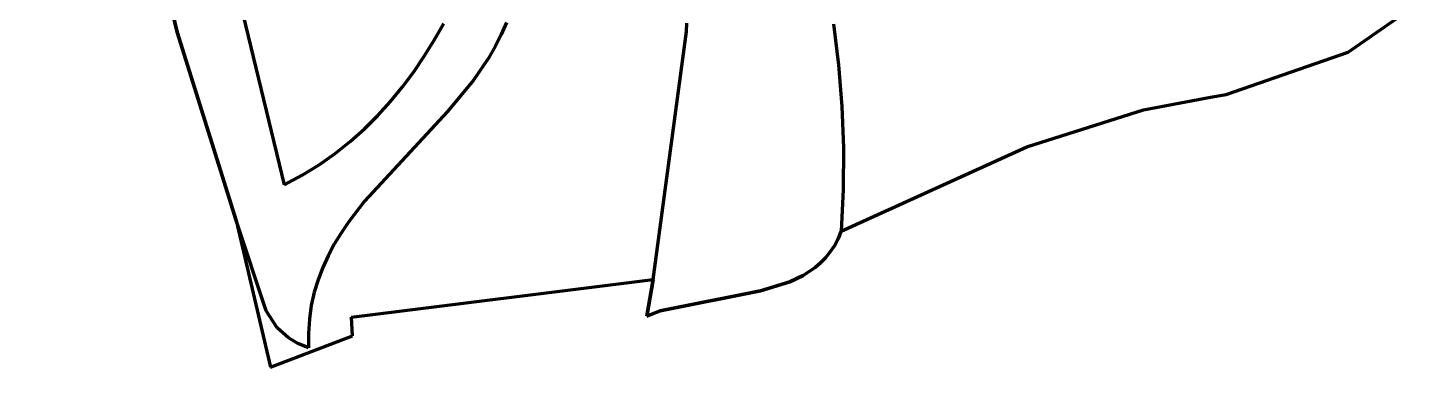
# Model space of a CAD drawing. Header units: millimetres. Extents: x 0 to 6.7, y 0 to 10.
# Drawn here: x 1.95 to 2.681, y 1.255 to 1.433 of the extents above; entities that cross this region are included whole.
import ezdxf

# ---------------------------------------------------------------- set-up
doc = ezdxf.new("R2010")
doc.units = ezdxf.units.MM
doc.layers.add('color#000000ff', color=7, linetype='CONTINUOUS', lineweight=100)
doc.layers.add('color#ffffffff', color=7, linetype='CONTINUOUS', lineweight=100)

msp = doc.modelspace()

# ---------------------------------------------------------------- linework, layer by layer
at = {"layer": 'color#000000ff'}
for p, q in [((2.02818, 1.43127), (1.9497, 1.74804)), ((2.02431, 1.5987), (2.08426, 1.35097)), ((2.16315, 1.42704), (2.16811, 1.43574)), ((2.20109, 1.43635), (2.19828, 1.4299)), ((2.29562, 1.43157), (2.2957, 1.43598)), ((2.37273, 1.43564), (2.37539, 1.41396)), ((2.05914, 1.33217), (2.02818, 1.43127)), ((2.1579, 1.41856), (2.16315, 1.42704)), ((2.19828, 1.4299), (2.1951, 1.42366)), ((2.27815, 1.3012), (2.29562, 1.43157)), ((2.1951, 1.42366), (2.19158, 1.41761)), ((2.15234, 1.41033), (2.1579, 1.41856)), ((2.19158, 1.41761), (2.18366, 1.406)), ((2.37539, 1.41396), (2.37714, 1.39219)), ((2.14644, 1.40237), (2.15234, 1.41033)), ((2.18366, 1.406), (2.17012, 1.38955)), ((2.14019, 1.3947), (2.14644, 1.40237)), ((2.13355, 1.38734), (2.14019, 1.3947)), ((2.37714, 1.39219), (2.37798, 1.37033)), ((2.1265, 1.38031), (2.13355, 1.38734)), ((2.17012, 1.38955), (2.12653, 1.3423)), ((2.11902, 1.37364), (2.1265, 1.38031)), ((2.11108, 1.36735), (2.11902, 1.37364)), ((2.37798, 1.37033), (2.37789, 1.34844)), ((2.09372, 1.35599), (2.10266, 1.36146)), ((2.10266, 1.36146), (2.11108, 1.36735)), ((2.08426, 1.35097), (2.09372, 1.35599)), ((2.37789, 1.34844), (2.37685, 1.32653)), ((2.12653, 1.3423), (2.11805, 1.33127)), ((2.07478, 1.28463), (2.05914, 1.33217)), ((2.11419, 1.32556), (2.11063, 1.31971)), ((2.11805, 1.33127), (2.11419, 1.32556)), ((2.37685, 1.32653), (2.37518, 1.32257)), ((2.11063, 1.31971), (2.1074, 1.31369)), ((2.37324, 1.31895), (2.37105, 1.31565)), ((2.37518, 1.32257), (2.37324, 1.31895)), ((2.1074, 1.31369), (2.10455, 1.30749)), ((2.36596, 1.30994), (2.3631, 1.30749)), ((2.36862, 1.31265), (2.36596, 1.30994)), ((2.37105, 1.31565), (2.36862, 1.31265)), ((2.10455, 1.30749), (2.10209, 1.30107)), ((2.35681, 1.30331), (2.34987, 1.29998)), ((2.3631, 1.30749), (2.35681, 1.30331)), ((2.10209, 1.30107), (2.10008, 1.29444)), ((2.27469, 1.2819), (2.27815, 1.3012)), ((2.33453, 1.29523), (2.28176, 1.28462)), ((2.34987, 1.29998), (2.33453, 1.29523)), ((2.10008, 1.29444), (2.09855, 1.28756)), ((2.08065, 1.27585), (2.07478, 1.28463)), ((2.09855, 1.28756), (2.09753, 1.28041)), ((2.28176, 1.28462), (2.27469, 1.2819)), ((2.08659, 1.27045), (2.08065, 1.27585)), ((2.09753, 1.28041), (2.09705, 1.27299)), ((2.09146, 1.26754), (2.08659, 1.27045)), ((2.09716, 1.26526), (2.09146, 1.26754)), ((2.09705, 1.27299), (2.09716, 1.26526))]:
    msp.add_line(p, q, dxfattribs=at)
at = {"layer": 'color#ffffffff'}
for p, q in [((1.9497, 1.74804), (2.02818, 1.43127)), ((2.64309, 1.42067), (2.68138, 1.44724)), ((2.02818, 1.43127), (2.05914, 1.33217)), ((2.57904, 1.39844), (2.64309, 1.42067)), ((2.57069, 1.39697), (2.57904, 1.39844)), ((2.47439, 1.37098), (2.53554, 1.39039)), ((2.53554, 1.39039), (2.57069, 1.39697)), ((2.37685, 1.32653), (2.47439, 1.37098)), ((2.05914, 1.33217), (2.07712, 1.2551)), ((2.37518, 1.32257), (2.37685, 1.32653)), ((2.37105, 1.31565), (2.37324, 1.31895)), ((2.37324, 1.31895), (2.37518, 1.32257)), ((2.3631, 1.30749), (2.36596, 1.30994)), ((2.36596, 1.30994), (2.36862, 1.31265)), ((2.36862, 1.31265), (2.37105, 1.31565)), ((2.34987, 1.29998), (2.35681, 1.30331)), ((2.35681, 1.30331), (2.3631, 1.30749)), ((2.11974, 1.28132), (2.27815, 1.3012)), ((2.27815, 1.3012), (2.27469, 1.2819)), ((2.28176, 1.28462), (2.33453, 1.29523)), ((2.33453, 1.29523), (2.34987, 1.29998)), ((2.12026, 1.27164), (2.11974, 1.28132)), ((2.27469, 1.2819), (2.28176, 1.28462)), ((2.07712, 1.2551), (2.12026, 1.27164))]:
    msp.add_line(p, q, dxfattribs=at)

doc.saveas('drawing.dxf')
